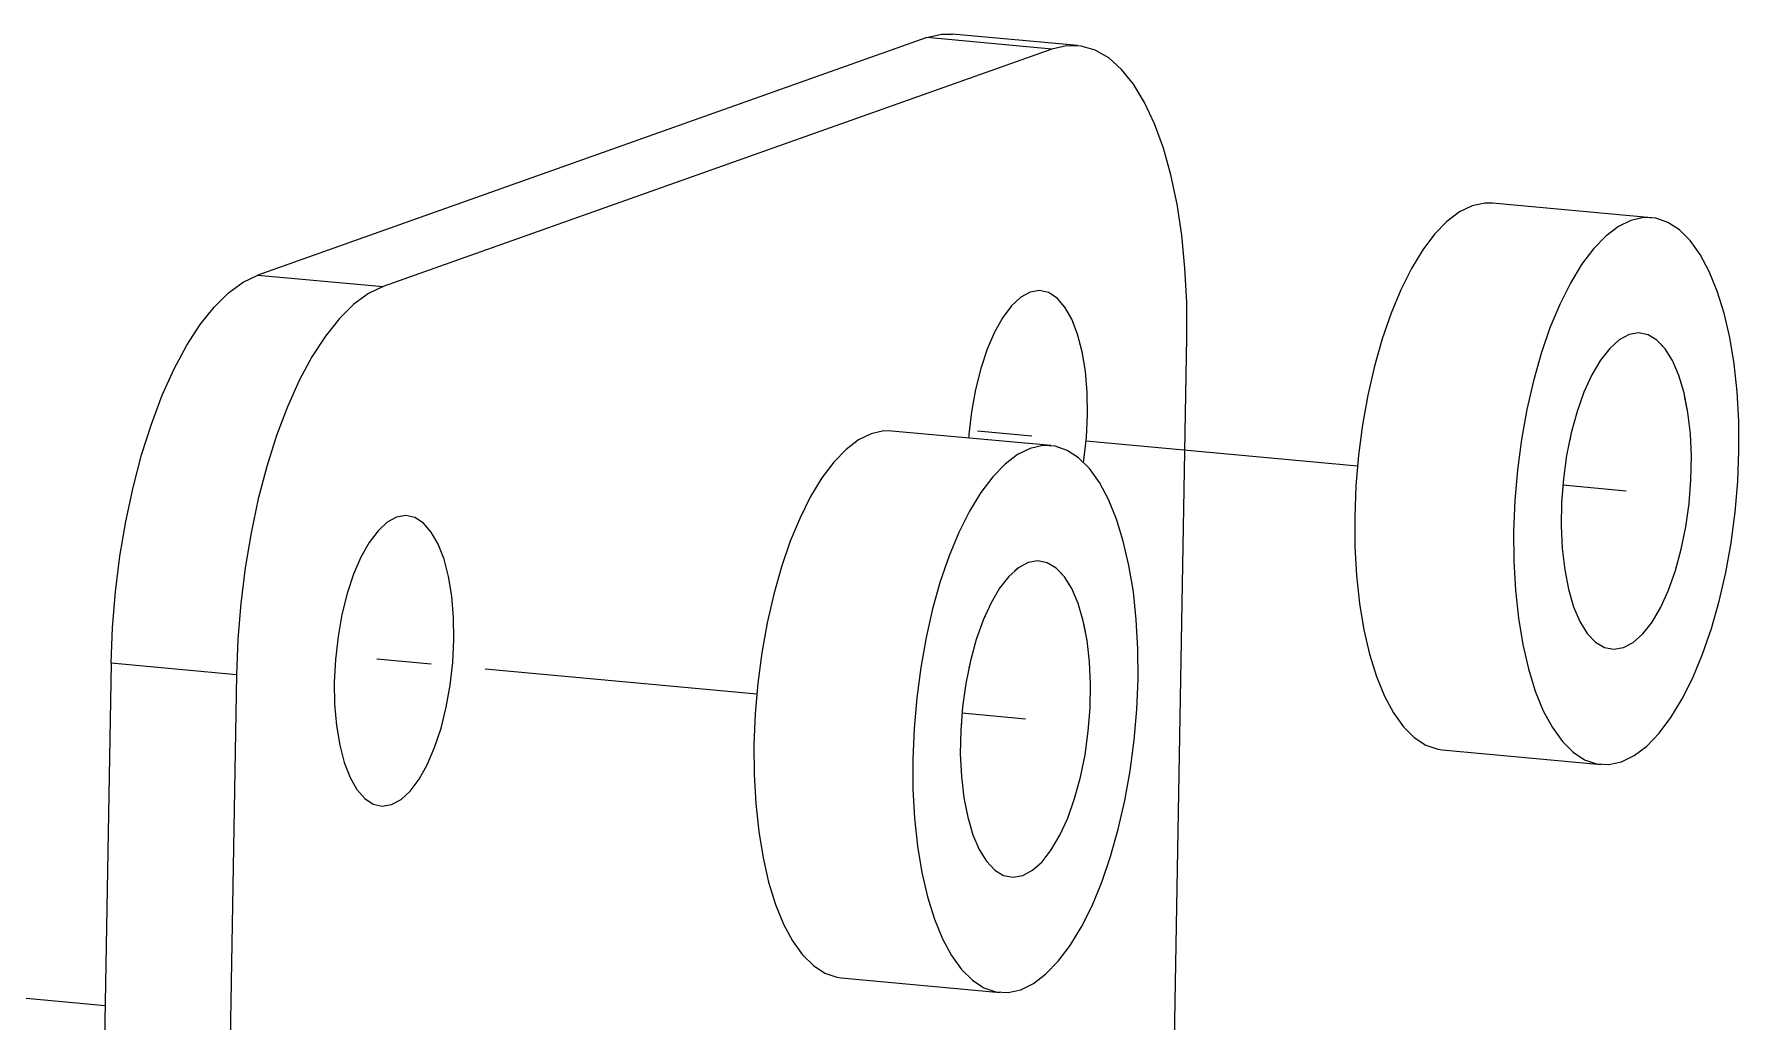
# Model space of a CAD drawing. Header units: millimetres. Extents: x 0 to 205, y 0 to 292.
# Drawn here: x 65.39 to 105.11, y 168.58 to 191.61 of the extents above; entities that cross this region are included whole.
import ezdxf

# ---------------------------------------------------------------- set-up
doc = ezdxf.new("R2010")
doc.units = ezdxf.units.MM
doc.linetypes.add('PHANTOM', pattern=[12.7, 6.35, -1.27, 1.27, -1.27, 1.27, -1.27])

msp = doc.modelspace()

# ---------------------------------------------------------------- linework, layer by layer
at = {"color": 7, "linetype": 'Continuous', "lineweight": 25}
for p, q in [((86.187, 191.528), (70.605, 185.992)), ((89.106, 191.259), (86.187, 191.528)), ((89.703, 191.339), (86.785, 191.608)), ((89.106, 191.259), (73.523, 185.723)), ((103.075, 187.328), (99.373, 187.67)), ((70.605, 185.992), (73.523, 185.723)), ((91.67, 151.334), (92.249, 184.538)), ((89.076, 182.014), (85.374, 182.355)), ((67.187, 176.941), (66.362, 129.625)), ((70.105, 176.672), (67.187, 176.941)), ((70.105, 176.672), (69.28, 129.356)), ((98.197, 174.924), (101.9, 174.583)), ((84.198, 169.609), (87.901, 169.268))]:
    msp.add_line(p, q, dxfattribs=at)
at = {"color": 7, "linetype": 'PHANTOM', "lineweight": 18}
for p, q in [((96.225, 181.533), (87.181, 182.367)), ((102.487, 180.956), (101.007, 181.092)), ((82.226, 176.218), (72.419, 177.123)), ((88.488, 175.641), (87.008, 175.777)), ((64.311, 169.214), (67.048, 168.962))]:
    msp.add_line(p, q, dxfattribs=at)
at = {"color": 7, "linetype": 'Continuous', "lineweight": 25, "flags": 128}
for points in [[(86.187, 191.528), (86.53, 191.607), (86.785, 191.608)], [(92.249, 184.538), (92.245, 185.356), (92.205, 186.152), (92.13, 186.918), (92.021, 187.645), (91.878, 188.325), (91.703, 188.951), (91.498, 189.516), (91.265, 190.013), (91.008, 190.438), (90.727, 190.785), (90.428, 191.051), (90.113, 191.233), (89.785, 191.329), (89.448, 191.338), (89.106, 191.259)], [(99.373, 187.67), (99.188, 187.67), (98.895, 187.606), (98.6, 187.462), (98.308, 187.24), (98.022, 186.944), (97.745, 186.576), (97.482, 186.143), (97.235, 185.648), (97.007, 185.099), (96.802, 184.501), (96.621, 183.864), (96.468, 183.194), (96.344, 182.501), (96.251, 181.792), (96.189, 181.077), (96.161, 180.365), (96.165, 179.664), (96.202, 178.984), (96.271, 178.333), (96.373, 177.72), (96.504, 177.151), (96.664, 176.635), (96.851, 176.177), (97.063, 175.783), (97.296, 175.459), (97.547, 175.208), (97.814, 175.034), (98.094, 174.939), (98.197, 174.924)], [(102.377, 174.647), (102.672, 174.791), (102.964, 175.012), (103.25, 175.309), (103.527, 175.676), (103.79, 176.11), (104.037, 176.604), (104.265, 177.154), (104.47, 177.751), (104.651, 178.388), (104.804, 179.058), (104.928, 179.752), (105.021, 180.461), (105.083, 181.176), (105.112, 181.888), (105.107, 182.588), (105.07, 183.268), (105.001, 183.919), (104.899, 184.533), (104.768, 185.101), (104.608, 185.618), (104.421, 186.076), (104.209, 186.469), (103.977, 186.793), (103.725, 187.044), (103.458, 187.218), (103.178, 187.314), (102.89, 187.329), (102.597, 187.264), (102.303, 187.12), (102.01, 186.899), (101.724, 186.602), (101.448, 186.235), (101.184, 185.801), (100.937, 185.307), (100.709, 184.757), (100.504, 184.16), (100.324, 183.523), (100.17, 182.853), (100.046, 182.159), (99.953, 181.45), (99.892, 180.735), (99.863, 180.023), (99.867, 179.323), (99.904, 178.643), (99.974, 177.992), (100.075, 177.378), (100.207, 176.81), (100.367, 176.293), (100.554, 175.835), (100.765, 175.442), (100.998, 175.118), (101.249, 174.867), (101.517, 174.693), (101.796, 174.597), (102.084, 174.582), (102.377, 174.647)], [(67.187, 176.941), (67.22, 177.772), (67.287, 178.606), (67.39, 179.435), (67.527, 180.249), (67.695, 181.04), (67.895, 181.799), (68.122, 182.517), (68.375, 183.187), (68.651, 183.801), (68.947, 184.353), (69.259, 184.837), (69.585, 185.246), (69.92, 185.578), (70.262, 185.827), (70.605, 185.992)], [(73.523, 185.723), (73.18, 185.558), (72.838, 185.309), (72.503, 184.977), (72.177, 184.568), (71.865, 184.084), (71.569, 183.532), (71.293, 182.918), (71.04, 182.248), (70.813, 181.53), (70.614, 180.771), (70.445, 179.98), (70.308, 179.166), (70.206, 178.337), (70.138, 177.503), (70.105, 176.672)], [(89.841, 181.626), (89.849, 181.677), (89.909, 182.206), (89.935, 182.737), (89.927, 183.255), (89.885, 183.748), (89.81, 184.204), (89.703, 184.612), (89.568, 184.962), (89.408, 185.244), (89.226, 185.453), (89.027, 185.582), (88.817, 185.629), (88.599, 185.593), (88.38, 185.474), (88.166, 185.276), (87.96, 185.003), (87.769, 184.662), (87.596, 184.261), (87.447, 183.811), (87.325, 183.322), (87.233, 182.806), (87.173, 182.277), (87.166, 182.19)], [(102.424, 177.308), (102.65, 177.429), (102.874, 177.629), (103.088, 177.903), (103.289, 178.246), (103.473, 178.648), (103.634, 179.103), (103.769, 179.599), (103.876, 180.125), (103.952, 180.669), (103.995, 181.22), (104.005, 181.766), (103.981, 182.293), (103.923, 182.79), (103.833, 183.246), (103.713, 183.651), (103.566, 183.996), (103.394, 184.273), (103.203, 184.475), (102.995, 184.6), (102.776, 184.642), (102.551, 184.603), (102.324, 184.482), (102.101, 184.282), (101.886, 184.008), (101.685, 183.665), (101.502, 183.263), (101.341, 182.808), (101.205, 182.312), (101.098, 181.786), (101.022, 181.242), (100.979, 180.691), (100.969, 180.145), (100.994, 179.618), (101.052, 179.121), (101.141, 178.665), (101.261, 178.26), (101.409, 177.915), (101.58, 177.638), (101.772, 177.436), (101.979, 177.311), (102.198, 177.269), (102.424, 177.308)], [(85.374, 182.355), (85.189, 182.356), (84.896, 182.291), (84.602, 182.147), (84.309, 181.926), (84.023, 181.629), (83.746, 181.262), (83.483, 180.828), (83.236, 180.333), (83.008, 179.784), (82.803, 179.187), (82.622, 178.549), (82.469, 177.88), (82.345, 177.186), (82.252, 176.477), (82.19, 175.762), (82.162, 175.05), (82.166, 174.35), (82.203, 173.67), (82.273, 173.019), (82.374, 172.405), (82.505, 171.836), (82.666, 171.32), (82.853, 170.862), (83.064, 170.469), (83.297, 170.144), (83.548, 169.894), (83.815, 169.72), (84.095, 169.624), (84.198, 169.609)], [(88.378, 169.332), (88.673, 169.476), (88.965, 169.698), (89.251, 169.994), (89.528, 170.361), (89.791, 170.795), (90.039, 171.29), (90.266, 171.839), (90.472, 172.436), (90.652, 173.074), (90.805, 173.744), (90.929, 174.437), (91.022, 175.146), (91.084, 175.861), (91.113, 176.573), (91.109, 177.274), (91.071, 177.954), (91.002, 178.605), (90.901, 179.218), (90.769, 179.787), (90.609, 180.303), (90.422, 180.761), (90.211, 181.155), (89.978, 181.479), (89.726, 181.729), (89.459, 181.904), (89.18, 181.999), (88.891, 182.014), (88.598, 181.95), (88.304, 181.806), (88.012, 181.584), (87.725, 181.288), (87.449, 180.92), (87.185, 180.487), (86.938, 179.992), (86.71, 179.443), (86.505, 178.846), (86.325, 178.208), (86.172, 177.538), (86.048, 176.845), (85.954, 176.136), (85.893, 175.421), (85.864, 174.709), (85.868, 174.008), (85.905, 173.328), (85.975, 172.677), (86.076, 172.064), (86.208, 171.495), (86.368, 170.979), (86.555, 170.521), (86.766, 170.127), (86.999, 169.803), (87.251, 169.552), (87.518, 169.378), (87.797, 169.283), (88.085, 169.267), (88.378, 169.332)], [(73.72, 173.646), (73.939, 173.764), (74.154, 173.963), (74.36, 174.236), (74.551, 174.577), (74.723, 174.978), (74.872, 175.428), (74.994, 175.917), (75.087, 176.433), (75.147, 176.962), (75.173, 177.493), (75.165, 178.011), (75.123, 178.504), (75.047, 178.96), (74.941, 179.368), (74.806, 179.717), (74.645, 180), (74.464, 180.208), (74.265, 180.338), (74.054, 180.385), (73.837, 180.349), (73.618, 180.23), (73.403, 180.032), (73.198, 179.759), (73.006, 179.418), (72.834, 179.017), (72.685, 178.567), (72.563, 178.078), (72.471, 177.562), (72.411, 177.032), (72.384, 176.502), (72.392, 175.984), (72.435, 175.491), (72.51, 175.034), (72.616, 174.627), (72.751, 174.277), (72.912, 173.995), (73.094, 173.786), (73.292, 173.657), (73.503, 173.61), (73.72, 173.646)], [(88.425, 171.994), (88.652, 172.115), (88.875, 172.315), (89.089, 172.589), (89.29, 172.931), (89.474, 173.334), (89.635, 173.788), (89.77, 174.284), (89.877, 174.81), (89.953, 175.355), (89.997, 175.906), (90.006, 176.451), (89.982, 176.978), (89.924, 177.475), (89.834, 177.931), (89.714, 178.336), (89.567, 178.681), (89.396, 178.958), (89.204, 179.161), (88.996, 179.285), (88.777, 179.328), (88.552, 179.288), (88.325, 179.167), (88.102, 178.967), (87.887, 178.693), (87.686, 178.351), (87.503, 177.948), (87.342, 177.494), (87.206, 176.998), (87.099, 176.472), (87.023, 175.927), (86.98, 175.376), (86.971, 174.831), (86.995, 174.304), (87.053, 173.807), (87.143, 173.351), (87.262, 172.945), (87.41, 172.601), (87.581, 172.324), (87.773, 172.121), (87.98, 171.997), (88.199, 171.954), (88.425, 171.994)]]:
    msp.add_lwpolyline(points, dxfattribs=at)
at = {"color": 7, "linetype": 'PHANTOM', "lineweight": 18, "flags": 128}
for points in [[(102.424, 177.308), (102.65, 177.429), (102.874, 177.629), (103.088, 177.903), (103.289, 178.246), (103.473, 178.648), (103.634, 179.103), (103.769, 179.599), (103.876, 180.125), (103.952, 180.669), (103.995, 181.22), (104.005, 181.766), (103.981, 182.293), (103.923, 182.79), (103.833, 183.246), (103.713, 183.651), (103.566, 183.996), (103.394, 184.273), (103.203, 184.475), (102.995, 184.6), (102.776, 184.642), (102.551, 184.603), (102.324, 184.482), (102.101, 184.282), (101.886, 184.008), (101.685, 183.665), (101.502, 183.263), (101.341, 182.808), (101.205, 182.312), (101.098, 181.786), (101.022, 181.242), (100.979, 180.691), (100.969, 180.145), (100.994, 179.618), (101.052, 179.121), (101.141, 178.665), (101.261, 178.26), (101.409, 177.915), (101.58, 177.638), (101.772, 177.436), (101.979, 177.311), (102.198, 177.269), (102.424, 177.308)], [(88.425, 171.994), (88.652, 172.115), (88.875, 172.315), (89.089, 172.589), (89.29, 172.931), (89.474, 173.334), (89.635, 173.788), (89.77, 174.284), (89.877, 174.81), (89.953, 175.355), (89.997, 175.906), (90.006, 176.451), (89.982, 176.978), (89.924, 177.475), (89.834, 177.931), (89.714, 178.336), (89.567, 178.681), (89.396, 178.958), (89.204, 179.161), (88.996, 179.285), (88.777, 179.328), (88.552, 179.288), (88.325, 179.167), (88.102, 178.967), (87.887, 178.693), (87.686, 178.351), (87.503, 177.948), (87.342, 177.494), (87.206, 176.998), (87.099, 176.472), (87.023, 175.927), (86.98, 175.376), (86.971, 174.831), (86.995, 174.304), (87.053, 173.807), (87.143, 173.351), (87.262, 172.945), (87.41, 172.601), (87.581, 172.324), (87.773, 172.121), (87.98, 171.997), (88.199, 171.954), (88.425, 171.994)]]:
    msp.add_lwpolyline(points, dxfattribs=at)

doc.saveas('drawing.dxf')
